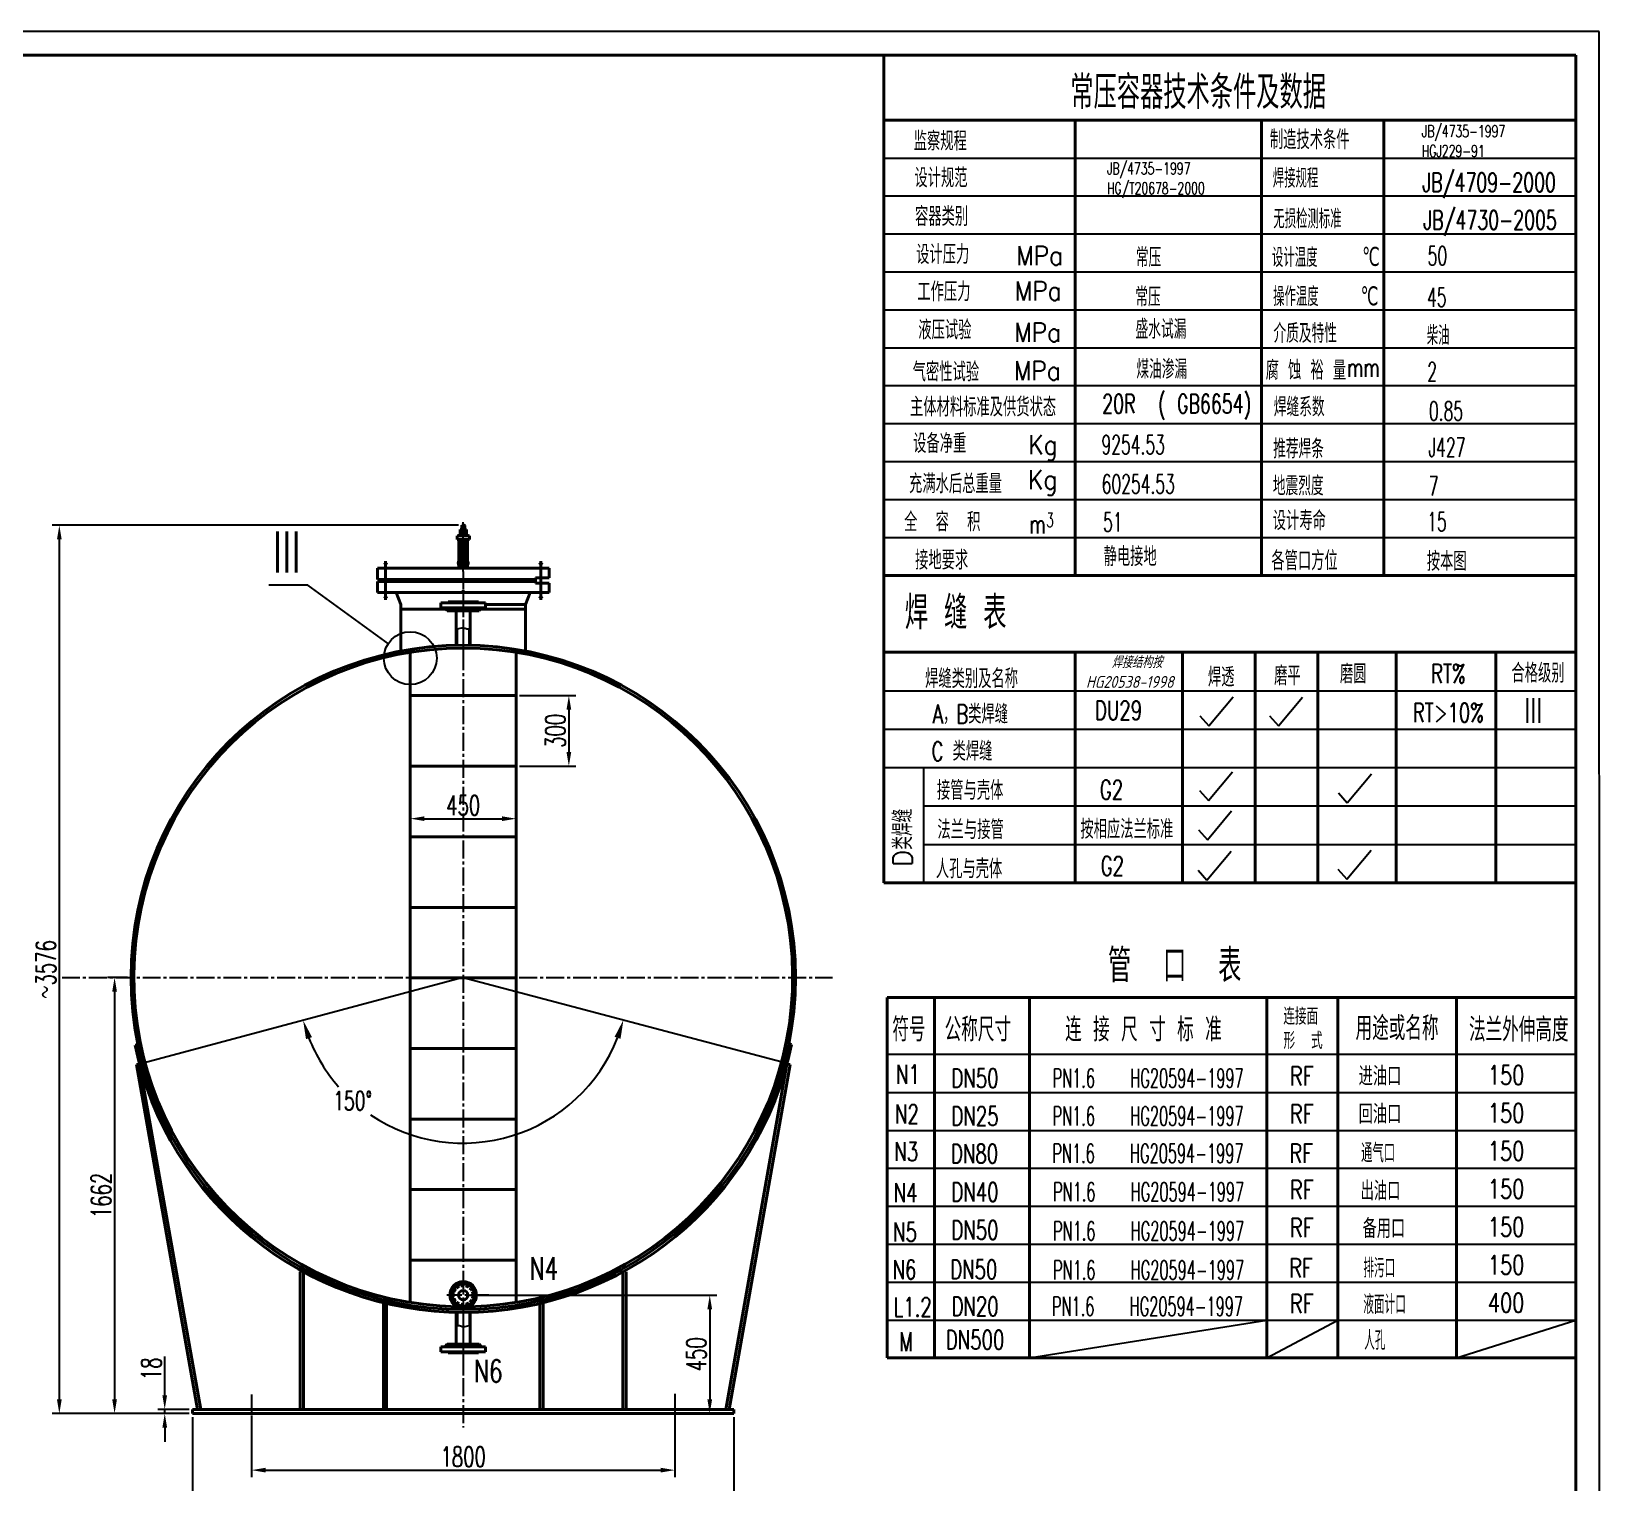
# Model space of a CAD drawing. Header units: millimetres. Extents: x 9121 to 13437, y -1900 to 755.
# Drawn here: x 11771 to 13437, y -787 to 755 of the extents above; entities that cross this region are included whole.
import ezdxf
from ezdxf.enums import TextEntityAlignment as Align

# ---------------------------------------------------------------- set-up
doc = ezdxf.new("R2010")
doc.units = ezdxf.units.MM
doc.linetypes.add('CENTER2', pattern=[28.575, 19.05, -3.175, 3.175, -3.175])
doc.linetypes.add('HIDDEN2', pattern=[4.7625, 3.175, -1.5875])
for name, color, linetype in [('1', 2, 'Continuous'), ('CDR_DIM', 7, 'Continuous'), ('CDR_DWG1', 4, 'Continuous'), ('CDR_TEXT', 7, 'Continuous'), ('zsx', 4, 'Continuous'), ('中心线层', 1, 'CENTER2'), ('细线层', 7, 'Continuous'), ('虚线层', 7, 'HIDDEN2')]:
    doc.layers.add(name, color=color, linetype=linetype)
doc.layers.add('粗线层', color=3, linetype='Continuous', lineweight=40)
doc.styles.add('HY', font='txt', dxfattribs={"width": 0.67, "bigfont": 'hztxt'})
doc.styles.add('HZ', font='ROMANS.shx', dxfattribs={"width": 0.6, "height": 18, "bigfont": 'hztxt.shx'})
doc.styles.add('jk', font='gbeitc.shx', dxfattribs={"bigfont": 'gbcbig.shx'})
doc.styles.get("Standard").update_dxf_attribs({"font": 'txt', "bigfont": 'gbcbig.shx'})
doc.dimstyles.new('ISO-25', dxfattribs={"dimscale": 6, "dimtxt": 2.5, "dimasz": 2.5, "dimexe": 1.25, "dimexo": 0.625, "dimtad": 1, "dimlfac": 4, "dimtxsty": 'Standard', "dimcen": 2.5, "dimadec": 0, "dimazin": 0, "dimtfac": 1, "dimtmove": 0, "dimatfit": 3, "dimfxl": 0, "dimarcsym": 0})
doc.dimstyles.new('副本 ISO-25', dxfattribs={"dimscale": 8, "dimtxt": 2.5, "dimasz": 2.5, "dimexe": 1.25, "dimexo": 0.625, "dimtad": 1, "dimtih": 1, "dimtoh": 1, "dimlfac": 4, "dimtxsty": 'Standard', "dimcen": 2.5, "dimadec": 0, "dimazin": 0, "dimtfac": 1, "dimtmove": 0, "dimatfit": 3, "dimfxl": 0, "dimarcsym": 0})

# ---------------------------------------------------------------- blocks, each defined once
blk = doc.blocks.new('JGB-L')
at = {"color": 4, "linetype": 'Continuous'}
for p, q in [((0, 0), (0, -8)), ((120, -8), (120, 0))]:
    blk.add_line(p, q, dxfattribs=at)
at = {"linetype": 'Continuous'}
for p, q in [((10, 0), (10, -8)), ((30, 0), (30, -8)), ((80, 0), (80, -8)), ((95, 0), (95, -8))]:
    blk.add_line(p, q, dxfattribs=at)
at = {"color": 7, "linetype": 'Continuous'}
blk.add_line((0, -8), (120, -8), dxfattribs=at)
blk = doc.blocks.new('*D35')
at = {"layer": 'Defpoints', "color": 0}
for p in [(12229.7, -250.1), (12229.7, -250.1), (11885.9, -342.2), (12573.8, -341.4), (12304.4, -409.6)]:
    blk.add_point(p, dxfattribs=at)
at = {"layer": '细线层', "color": 0, "lineweight": -2}
for start, end in [(201.5035, 221.2489), (236.0656, 338.6257)]:
    blk.add_arc((12229.7, -250.1), 176.1, start, end, dxfattribs=at)
at = {"layer": '细线层', "color": 0}
for points in [[(12062.7, -315.7), (12069.1, -313.6), (12059.6, -295.6)], [(12390.6, -313.2), (12396.9, -315.3), (12400, -295.2)]]:
    blk.add_solid(points, dxfattribs=at)
at = {"layer": '细线层', "color": 0, "insert": (12112.2, -381.2), "char_height": 20, "attachment_point": 5, "style": 'HY'}
blk.add_mtext('150°', dxfattribs=at)
blk = doc.blocks.new('*D36')
at = {"layer": 'Defpoints', "color": 0}
for p in [(11942.2, -713.6), (12517.2, -713.6), (12517.2, -830.2)]:
    blk.add_point(p, dxfattribs=at)
at = {"layer": 'zsx', "color": 0, "lineweight": -2}
for p, q in [((11942.2, -717.4), (11942.2, -837.7)), ((12517.2, -717.4), (12517.2, -837.7)), ((11957.2, -830.2), (12502.2, -830.2))]:
    blk.add_line(p, q, dxfattribs=at)
at = {"layer": 'zsx', "color": 0}
for points in [[(11957.2, -827.7), (11957.2, -832.7), (11942.2, -830.2)], [(12502.2, -827.7), (12502.2, -832.7), (12517.2, -830.2)]]:
    blk.add_solid(points, dxfattribs=at)
at = {"layer": 'zsx', "color": 0, "insert": (12229.7, -816), "char_height": 21, "attachment_point": 5, "style": 'HY'}
blk.add_mtext('2300', dxfattribs=at)
blk = doc.blocks.new('*D37')
at = {"layer": 'Defpoints', "color": 0}
for p in [(12004.7, -713.6), (12454.7, -713.6), (12454.7, -773.7)]:
    blk.add_point(p, dxfattribs=at)
at = {"layer": 'zsx', "color": 0, "lineweight": -2}
for p, q in [((12004.7, -717.4), (12004.7, -781.2)), ((12454.7, -717.4), (12454.7, -781.2)), ((12019.7, -773.7), (12439.7, -773.7))]:
    blk.add_line(p, q, dxfattribs=at)
at = {"layer": 'zsx', "color": 0}
for points in [[(12019.7, -771.2), (12019.7, -776.2), (12004.7, -773.7)], [(12439.7, -771.2), (12439.7, -776.2), (12454.7, -773.7)]]:
    blk.add_solid(points, dxfattribs=at)
at = {"layer": 'zsx', "color": 0, "insert": (12229.7, -759.5), "char_height": 21, "attachment_point": 5, "style": 'HY'}
blk.add_mtext('1800', dxfattribs=at)
blk = doc.blocks.new('*D40')
at = {"layer": 'Defpoints', "color": 0}
for p in [(11876.7, -250.1), (11859.3, -713.6), (11942.2, -713.6)]:
    blk.add_point(p, dxfattribs=at)
at = {"layer": 'zsx', "color": 0, "lineweight": -2}
for p, q in [((11873, -250.1), (11851.8, -250.1)), ((11859.3, -265.1), (11859.3, -698.6)), ((11938.5, -713.6), (11851.8, -713.6))]:
    blk.add_line(p, q, dxfattribs=at)
at = {"layer": 'zsx', "color": 0}
for points in [[(11856.8, -265.1), (11861.8, -265.1), (11859.3, -250.1)], [(11856.8, -698.6), (11861.8, -698.6), (11859.3, -713.6)]]:
    blk.add_solid(points, dxfattribs=at)
at = {"layer": 'zsx', "color": 0, "insert": (11845, -481.8), "char_height": 21, "attachment_point": 5, "rotation": 90, "style": 'HY'}
blk.add_mtext('1662', dxfattribs=at)
blk = doc.blocks.new('*D41')
at = {"layer": 'Defpoints', "color": 0}
for p in [(11800.6, 230.4), (12228.4, 230.4), (11942.2, -713.6)]:
    blk.add_point(p, dxfattribs=at)
at = {"layer": 'zsx', "color": 0, "lineweight": -2}
for p, q in [((12224.7, 230.4), (11793.1, 230.4)), ((11800.6, -698.6), (11800.6, 215.4)), ((11938.5, -713.6), (11793.1, -713.6))]:
    blk.add_line(p, q, dxfattribs=at)
at = {"layer": 'zsx', "color": 0}
for points in [[(11798.1, 215.4), (11803.1, 215.4), (11800.6, 230.4)], [(11798.1, -698.6), (11803.1, -698.6), (11800.6, -713.6)]]:
    blk.add_solid(points, dxfattribs=at)
at = {"layer": 'zsx', "color": 0, "insert": (11786.4, -241.6), "char_height": 21, "attachment_point": 5, "rotation": 90, "style": 'HY'}
blk.add_mtext('～3576', dxfattribs=at)
blk = doc.blocks.new('*D53')
at = {"layer": 'Defpoints', "color": 0}
for p in [(12229.7, -587.7), (12229.7, -713.6), (12491.7, -713.6)]:
    blk.add_point(p, dxfattribs=at)
at = {"layer": 'zsx', "color": 0, "lineweight": -2}
for p, q in [((12233.5, -587.7), (12499.2, -587.7)), ((12491.7, -602.7), (12491.7, -698.6)), ((12233.5, -713.6), (12499.2, -713.6))]:
    blk.add_line(p, q, dxfattribs=at)
at = {"layer": 'zsx', "color": 0}
for points in [[(12489.2, -602.7), (12494.2, -602.7), (12491.7, -587.7)], [(12489.2, -698.6), (12494.2, -698.6), (12491.7, -713.6)]]:
    blk.add_solid(points, dxfattribs=at)
at = {"layer": 'zsx', "color": 0, "insert": (12477.5, -650.6), "char_height": 21, "attachment_point": 5, "rotation": 90, "style": 'HY'}
blk.add_mtext('450', dxfattribs=at)
blk = doc.blocks.new('*D57')
at = {"layer": 'Defpoints', "color": 0}
for p in [(11912.6, -709.1), (11942.2, -709.1), (11942.2, -713.6)]:
    blk.add_point(p, dxfattribs=at)
at = {"layer": 'zsx', "color": 0, "lineweight": -2}
for p, q in [((11912.6, -694.1), (11912.6, -652.9)), ((11938.5, -709.1), (11905.1, -709.1)), ((11938.5, -713.6), (11905.1, -713.6)), ((11912.6, -713.6), (11912.6, -709.1)), ((11912.6, -728.6), (11912.6, -743.6))]:
    blk.add_line(p, q, dxfattribs=at)
at = {"layer": 'zsx', "color": 0}
for points in [[(11910.1, -694.1), (11915.1, -694.1), (11912.6, -709.1)], [(11910.1, -728.6), (11915.1, -728.6), (11912.6, -713.6)]]:
    blk.add_solid(points, dxfattribs=at)
at = {"layer": 'zsx', "color": 0, "insert": (11898.3, -666), "char_height": 21, "attachment_point": 5, "rotation": 90, "style": 'HY'}
blk.add_mtext('18', dxfattribs=at)
blk = doc.blocks.new('*D64')
at = {"layer": 'Defpoints', "color": 0}
for p in [(12286, 49.4), (12286, -25.6), (12342, -25.6)]:
    blk.add_point(p, dxfattribs=at)
at = {"layer": 'zsx', "color": 0, "lineweight": -2}
for p, q in [((12289.7, 49.4), (12349.5, 49.4)), ((12342, 34.4), (12342, -10.6)), ((12289.7, -25.6), (12349.5, -25.6))]:
    blk.add_line(p, q, dxfattribs=at)
at = {"layer": 'zsx', "color": 0}
for points in [[(12339.5, 34.4), (12344.5, 34.4), (12342, 49.4)], [(12339.5, -10.6), (12344.5, -10.6), (12342, -25.6)]]:
    blk.add_solid(points, dxfattribs=at)
at = {"layer": 'zsx', "color": 0, "insert": (12327.7, 11.9), "char_height": 21, "attachment_point": 5, "rotation": 90, "style": 'HY'}
blk.add_mtext('300', dxfattribs=at)
blk = doc.blocks.new('*D65')
at = {"layer": 'Defpoints', "color": 0}
for p in [(12173.5, -25.6), (12286, -25.6), (12286, -81.4)]:
    blk.add_point(p, dxfattribs=at)
at = {"layer": 'zsx', "color": 0, "lineweight": -2}
for p, q in [((12173.5, -29.4), (12173.5, -88.9)), ((12286, -29.4), (12286, -88.9)), ((12188.5, -81.4), (12271, -81.4))]:
    blk.add_line(p, q, dxfattribs=at)
at = {"layer": 'zsx', "color": 0}
for points in [[(12188.5, -78.9), (12188.5, -83.9), (12173.5, -81.4)], [(12271, -78.9), (12271, -83.9), (12286, -81.4)]]:
    blk.add_solid(points, dxfattribs=at)
at = {"layer": 'zsx', "color": 0, "insert": (12229.7, -67.2), "char_height": 21, "attachment_point": 5, "style": 'HY'}
blk.add_mtext('450', dxfattribs=at)

msp = doc.modelspace()

# ---------------------------------------------------------------- linework, layer by layer
at = {"color": 4, "linetype": 'Continuous'}
for p, q in [((12676.6748, 661.0165), (12676.6748, 620.6965)), ((12680.251, -331.9602), (12680.251, -271.4802)), ((13285.051, -271.4802), (13285.051, -331.9602))]:
    msp.add_line(p, q, dxfattribs=at)
at = {"color": 7, "linetype": 'Continuous'}
for p, q in [((12676.6748, 620.6965), (13412.1041, 620.6965)), ((12676.6748, 580.3765), (13412.1041, 580.3765)), ((12676.6748, 540.0565), (13412.1041, 540.0565)), ((12676.6748, 499.7365), (13412.1041, 499.7365)), ((12676.6748, 459.4165), (13412.1041, 459.4165)), ((12676.6748, 419.0965), (13412.1041, 419.0965)), ((12676.6748, 378.7765), (13412.1041, 378.7765)), ((12676.6748, 338.4565), (13412.1041, 338.4565)), ((12676.6748, 298.1365), (13412.1041, 298.1365)), ((12676.6748, 217.4965), (13412.1041, 217.4965))]:
    msp.add_line(p, q, dxfattribs=at)
for p, q in [((12730.651, -271.4802), (12730.651, -331.9602)), ((12831.451, -271.4802), (12831.451, -331.9602)), ((13083.451, -271.4802), (13083.451, -331.9602)), ((13159.051, -271.4802), (13159.051, -331.9602)), ((13412.1041, -331.9602), (12680.251, -331.9602)), ((12680.251, -493.2402), (13412.1041, -493.2402)), ((12680.251, -533.5602), (13412.1041, -533.5602)), ((12680.251, -573.8802), (13412.1041, -573.8802))]:
    msp.add_line(p, q)
at = {"layer": '1'}
msp.add_arc((12229.7483, 190.2257), 1.9008, 360, 43.341764, dxfattribs=at)
at = {"layer": 'CDR_DWG1'}
for p, q in [((12676.6748, 257.8165), (13412.1041, 257.8165)), ((12680.251, -614.2002), (13412.1041, -614.2002))]:
    msp.add_line(p, q, dxfattribs=at)
at = {"layer": 'CDR_DWG1', "color": 0}
for p, q in [((12676.6748, 257.8165), (13412.1041, 257.8165)), ((12676.6748, 54.6288), (13412.1041, 54.6288)), ((12676.6748, 13.7796), (13412.1041, 13.7796)), ((12676.6748, -27.0696), (13412.1041, -27.0696)), ((12718.865, -67.9188), (13412.1041, -67.9188)), ((12718.865, -108.768), (13412.1041, -108.768))]:
    msp.add_line(p, q, dxfattribs=at)
at = {"layer": '中心线层'}
for p, q in [((12229.7517, 181.2479), (12229.7517, 233.5233)), ((12229.7486, 209.7015), (12229.7486, -728.5195)), ((12223.5707, 190.2257), (12235.4507, 190.2257)), ((12229.7463, 158.286), (12229.7463, 83.579)), ((12229.7474, 124.1956), (12229.7462, 97.0733)), ((11803.4807, -250.0592), (12622.266, -250.0592)), ((12256.9126, -587.6708), (12212.4157, -587.6708)), ((12229.7486, -600.5904), (12229.7486, -672.9798)), ((12004.7486, -693.3096), (12004.7486, -736.8504)), ((12454.7486, -692.7315), (12454.7486, -736.3579))]:
    msp.add_line(p, q, dxfattribs=at)
for centre, radius, start, end in [((12229.7483, 190.2257), 3.564, 109.6299843, 237.7690474), ((12239.2523, 199.1949), 9.504, 179.9999967, 223.3417576), ((12229.7483, 190.2257), 3.564, 302.2745142, 43.3417598)]:
    msp.add_arc(centre, radius, start, end, dxfattribs=at)
at = {"layer": '粗线层'}
for p, q in [((13412.1041, 730.1414), (9204.6599, 730.1414)), ((13412.1041, -1874.6261), (13412.1041, 730.1414)), ((13412.1041, 661.0165), (12676.6748, 661.0165)), ((13207.9877, 660.7536), (13207.8934, 177.1765)), ((12223.1812, 219.3275), (12223.1812, 215.2025)), ((12223.1812, 219.3275), (12229.789, 219.3272)), ((12225.6562, 219.3275), (12225.6562, 220.9775)), ((12225.6562, 220.9775), (12233.9062, 220.9775)), ((12226.4812, 220.9775), (12226.4812, 225.9275)), ((12226.4812, 225.9275), (12233.0812, 225.9275)), ((12226.4812, 223.4525), (12233.0812, 223.4525)), ((12228.1312, 230.135), (12228.4312, 230.4349)), ((12228.1312, 220.9775), (12228.1312, 230.135)), ((12228.1312, 230.135), (12231.4312, 230.135)), ((12228.4312, 230.4349), (12231.1313, 230.4349)), ((12228.9562, 230.4349), (12228.9562, 225.9275)), ((12236.3163, 219.3273), (12229.7086, 219.3272)), ((12230.6062, 230.4349), (12230.6062, 225.9275)), ((12231.1313, 230.4349), (12231.4312, 230.135)), ((12231.4312, 230.135), (12231.4312, 220.9775)), ((12233.0812, 225.9275), (12233.0812, 220.9775)), ((12233.9062, 220.9775), (12233.9062, 219.3275)), ((12236.3163, 219.3273), (12236.3162, 215.2023)), ((12223.1812, 215.2025), (12236.3162, 215.2023)), ((12225.2487, 215.2024), (12225.2485, 192.8856)), ((12228.1312, 198.1811), (12228.1312, 215.2025)), ((12228.1312, 211.0775), (12231.4312, 211.0775)), ((12228.9562, 211.0775), (12228.9562, 215.2025)), ((12230.6062, 211.0775), (12230.6062, 215.2025)), ((12231.4312, 198.6392), (12231.4312, 215.2025)), ((12234.2487, 215.2023), (12234.2484, 192.8851)), ((12222.2343, 184.6895), (12138.5096, 184.6895)), ((12138.5096, 184.6895), (12138.5096, 172.6907)), ((12148.5844, 191.0147), (12145.9331, 188.3633)), ((12148.5844, 188.3633), (12145.9331, 191.0147)), ((12147.2588, 151.3179), (12147.2588, 192.1888)), ((12320.9914, 184.6895), (12222.2343, 184.6895)), ((12225.2484, 187.5659), (12225.2484, 184.6895)), ((12227.6591, 195.0172), (12229.4689, 192.1058)), ((12227.8475, 184.6895), (12227.8484, 190.2257)), ((12229.7485, 192.0666), (12229.75, 192.0666)), ((12231.6533, 184.6895), (12231.6491, 190.2257)), ((12234.2484, 187.5662), (12234.2484, 184.6895)), ((12255.9979, 184.6895), (12255.9979, 184.6895)), ((12320.9914, 184.6895), (12260.9974, 184.6895)), ((12313.5679, 191.0147), (12310.9166, 188.3633)), ((12313.5679, 188.3633), (12310.9166, 191.0147)), ((12312.2423, 151.3179), (12312.2423, 192.1888)), ((12320.9914, 174.5655), (12320.9914, 184.6895)), ((12320.9914, 174.5655), (12320.9914, 184.6895)), ((12138.5096, 172.6907), (12306.6178, 172.6907)), ((12292.2443, 170.8159), (12138.5096, 170.8159)), ((12138.5096, 158.8171), (12138.5096, 170.8159)), ((12152.8789, 170.8185), (12152.879, 172.6933)), ((12152.8789, 170.8185), (12152.879, 172.6933)), ((12152.8789, 170.8185), (12152.879, 172.6933)), ((12152.8789, 170.9257), (12154.6466, 172.6932)), ((12167.2525, 170.818), (12152.8789, 170.8185)), ((12167.2525, 170.818), (12152.8789, 170.8185)), ((12167.2525, 170.818), (12152.8789, 170.8185)), ((12167.2525, 170.818), (12152.8789, 170.8185)), ((12152.879, 172.6933), (12167.2526, 172.6928)), ((12152.879, 172.6933), (12167.2526, 172.6928)), ((12154.6465, 170.8184), (12152.879, 172.5861)), ((12154.5393, 170.8184), (12156.4142, 172.6932)), ((12156.4141, 170.8184), (12154.5394, 172.6932)), ((12158.1817, 170.8183), (12156.3069, 172.6932)), ((12156.3069, 170.8184), (12158.1818, 172.6931)), ((12159.9493, 170.8182), (12158.0745, 172.6931)), ((12158.0745, 170.8183), (12159.9494, 172.693)), ((12161.7169, 170.8182), (12159.8421, 172.693)), ((12159.8421, 170.8182), (12161.7169, 172.693)), ((12163.4845, 170.8181), (12161.6097, 172.693)), ((12161.6097, 170.8182), (12163.4845, 172.6929)), ((12165.2521, 170.8181), (12163.3773, 172.6929)), ((12163.3773, 170.8181), (12165.2521, 172.6929)), ((12167.0196, 170.818), (12165.1449, 172.6929)), ((12165.1449, 170.8181), (12167.0197, 172.6928)), ((12166.9124, 170.818), (12167.2525, 171.158)), ((12167.2525, 172.3527), (12166.9125, 172.6928)), ((12167.2525, 170.818), (12167.2526, 172.6928)), ((12167.2525, 170.818), (12167.2526, 172.6928)), ((12167.2525, 170.818), (12167.2526, 172.6928)), ((12306.6178, 172.6907), (12260.9974, 172.6907)), ((12306.6178, 172.6907), (12292.2443, 172.6907)), ((12292.2443, 170.8159), (12292.2443, 172.6907)), ((12292.2443, 172.3506), (12292.5843, 172.6907)), ((12306.6178, 172.6907), (12292.2443, 172.6907)), ((12292.2443, 170.8159), (12292.2443, 172.6907)), ((12292.2443, 170.8159), (12292.2443, 172.6907)), ((12292.5843, 170.8159), (12292.2443, 171.156)), ((12292.2443, 170.8159), (12306.6178, 170.8159)), ((12292.2443, 170.8159), (12306.6178, 170.8159)), ((12292.2443, 170.8159), (12306.6178, 170.8159)), ((12292.2443, 170.8159), (12306.6178, 170.8159)), ((12292.4771, 170.8159), (12294.3519, 172.6907)), ((12294.3519, 170.8159), (12292.4771, 172.6907)), ((12294.2447, 170.8159), (12296.1195, 172.6907)), ((12296.1195, 170.8159), (12294.2447, 172.6907)), ((12296.0123, 170.8159), (12297.8871, 172.6907)), ((12297.8871, 170.8159), (12296.0123, 172.6907)), ((12297.7799, 170.8159), (12299.6547, 172.6907)), ((12299.6547, 170.8159), (12297.7799, 172.6907)), ((12299.5475, 170.8159), (12301.4223, 172.6907)), ((12301.4223, 170.8159), (12299.5475, 172.6907)), ((12301.315, 170.8159), (12303.1899, 172.6907)), ((12303.1899, 170.8159), (12301.315, 172.6907)), ((12303.0826, 170.8159), (12304.9574, 172.6907)), ((12304.9574, 170.8159), (12303.0826, 172.6907)), ((12306.6178, 170.9231), (12304.8502, 172.6907)), ((12304.8502, 170.8159), (12306.6178, 172.5835)), ((12306.6178, 172.6907), (12306.6178, 174.5655)), ((12306.6178, 174.5655), (12320.9914, 174.5655)), ((12306.6178, 172.6907), (12306.6178, 174.5655)), ((12306.6178, 174.5655), (12320.9914, 174.5655)), ((12306.6178, 170.8159), (12306.6178, 172.6907)), ((12306.6178, 170.8159), (12306.6178, 172.6907)), ((12306.6178, 170.8159), (12306.6178, 172.6907)), ((12306.6178, 170.8159), (12306.6178, 168.9411)), ((12306.6178, 170.8159), (12306.6178, 168.9411)), ((12306.6178, 168.9411), (12320.9914, 168.9411)), ((12306.6178, 168.9411), (12320.9914, 168.9411)), ((12320.9914, 168.9411), (12320.9914, 158.8171)), ((12320.9914, 168.9411), (12320.9914, 158.8171)), ((12676.6748, 177.1765), (13412.1041, 177.1765)), ((12676.6748, 177.1765), (12676.6748, -149.6172)), ((12138.5096, 158.8171), (12300.9934, 158.8171)), ((12148.5844, 155.1433), (12145.9331, 152.4919)), ((12148.5844, 152.4919), (12145.9331, 155.1433)), ((12158.5076, 158.8171), (12163.5071, 146.3184)), ((12229.7491, 161.3169), (12229.7491, 160.067)), ((12292.2443, 156.0674), (12292.2443, 156.0674)), ((12300.9934, 158.8171), (12295.9939, 146.3184)), ((12300.9934, 158.8171), (12295.9939, 146.3184)), ((12320.9914, 158.8171), (12300.9934, 158.8171)), ((12320.9914, 158.8171), (12300.9934, 158.8171)), ((12313.5679, 155.1433), (12310.9166, 152.4919)), ((12313.5679, 152.4919), (12310.9166, 155.1433)), ((12163.5071, 146.3184), (12163.5071, 141.3189)), ((12163.5312, 96.6745), (12163.5071, 141.3189)), ((12163.5071, 141.3189), (12211.332, 141.3189)), ((12205.9921, 147.9776), (12229.7463, 147.9776)), ((12205.9921, 142.5355), (12205.9921, 147.9776)), ((12205.9921, 142.5355), (12253.5004, 142.5355)), ((12210.3654, 142.5355), (12212.7152, 139.5779)), ((12212.7152, 139.5779), (12246.7774, 139.5779)), ((12213.6358, 147.9776), (12213.6358, 148.9726)), ((12213.6358, 148.9726), (12229.7463, 148.9726)), ((12222.2463, 139.5779), (12222.2463, 102.861)), ((12245.8568, 148.9726), (12229.7463, 148.9726)), ((12253.5004, 147.9776), (12229.7463, 147.9776)), ((12237.2463, 139.5779), (12237.2463, 102.8611)), ((12245.8568, 147.9776), (12245.8568, 148.9726)), ((12249.1272, 142.5355), (12246.7774, 139.5779)), ((12248.1606, 141.3189), (12292.9942, 141.3189)), ((12253.5004, 142.5355), (12253.5004, 147.9776)), ((12253.5004, 146.3184), (12295.9939, 146.3184)), ((12295.9939, 141.3189), (12292.9942, 141.3189)), ((12295.9939, 141.3189), (12292.9942, 141.3189)), ((12295.9939, 141.3189), (12292.9942, 141.3189)), ((12295.9939, 146.3184), (12295.9939, 141.3189)), ((12295.9939, 146.3184), (12295.9939, 141.3189)), ((12295.9939, 141.3189), (12295.9939, 103.3227)), ((12295.9939, 141.3189), (12295.9939, 96.6692)), ((12173.4986, 95.3911), (12173.4986, -595.5096)), ((12285.9986, 95.3911), (12285.9986, -595.5096)), ((12676.6748, 95.478), (13412.1041, 95.478)), ((12879.9313, 95.478), (12879.9313, -149.6172)), ((12994.1027, 95.478), (12994.1027, -149.6172)), ((13071.309, 95.478), (13071.309, -149.6172)), ((13137.866, 95.478), (13137.866, -149.6172)), ((13221.1684, 95.478), (13221.1684, -149.6172)), ((13326.8882, 95.478), (13326.8882, -149.6172)), ((12173.4986, 49.3514), (12285.9986, 49.3514)), ((12173.4986, -25.6486), (12285.9986, -25.6486)), ((12173.4986, -100.6486), (12285.9986, -100.6486)), ((12676.6748, -149.6172), (13412.1041, -149.6172)), ((12173.4986, -175.6486), (12285.9986, -175.6486)), ((12173.4986, -250.6486), (12285.9986, -250.6486)), ((11884.1839, -322.129), (11881.1206, -322.1321)), ((12173.4986, -325.6486), (12285.9986, -325.6486)), ((12578.5234, -321.4184), (12575.5513, -320.4896)), ((11882.4218, -342.7687), (11885.8682, -342.1585)), ((11947.2782, -709.1102), (11882.4218, -342.7687)), ((11950.8326, -709.1102), (11885.8682, -342.1585)), ((12508.6646, -709.1102), (12573.629, -342.1585)), ((12512.219, -709.1102), (12577.0754, -342.7687)), ((12573.629, -342.1585), (12577.0754, -342.7687)), ((12173.4986, -400.6486), (12285.9986, -400.6486)), ((12173.4986, -475.6486), (12285.9986, -475.6486)), ((12056.5272, -709.1102), (12056.5272, -562.998)), ((12060.0272, -709.1102), (12060.0272, -562.998)), ((12173.4986, -550.6486), (12285.9986, -550.6486)), ((12399.47, -709.1102), (12399.47, -562.998)), ((12402.97, -709.1102), (12402.97, -562.998)), ((12229.7486, -575.9748), (12228.8074, -575.9748)), ((12144.8879, -709.1102), (12144.8879, -595.7971)), ((12148.3879, -709.1102), (12148.3879, -595.7971)), ((12229.7486, -599.3668), (12228.8074, -599.3668)), ((12311.1093, -709.1102), (12311.1093, -595.7971)), ((12314.6093, -709.1102), (12314.6093, -595.7971)), ((12222.2486, -639.6964), (12222.2486, -605.9802)), ((12237.2486, -639.6964), (12237.2486, -605.9802)), ((12253.5027, -642.654), (12205.9945, -642.654)), ((12205.9945, -642.654), (12205.9945, -648.096)), ((12205.9945, -648.096), (12229.7486, -648.096)), ((12210.3677, -642.654), (12212.7175, -639.6964)), ((12246.7797, -639.6964), (12212.7175, -639.6964)), ((12213.6381, -648.096), (12213.6381, -649.091)), ((12213.6381, -649.091), (12229.7486, -649.091)), ((12253.5027, -648.096), (12229.7486, -648.096)), ((12245.8591, -649.091), (12229.7486, -649.091)), ((12245.8591, -648.096), (12245.8591, -649.091)), ((12249.1295, -642.654), (12246.7797, -639.6964)), ((12253.5027, -642.654), (12253.5027, -648.096)), ((12680.251, -654.5202), (13412.1041, -654.5202)), ((12517.2486, -709.1102), (11942.2486, -709.1102)), ((11942.2486, -709.1102), (11942.2486, -713.6102)), ((12517.2486, -713.6102), (11942.2486, -713.6102)), ((12517.2486, -709.1102), (12517.2486, -713.6102))]:
    msp.add_line(p, q, dxfattribs=at)
at = {"layer": '粗线层', "color": 3, "linetype": 'Continuous'}
for p, q in [((12676.6748, 730.1414), (12676.6748, 77.4427)), ((12680.251, -271.4802), (12680.251, -654.5202)), ((12680.251, -271.4802), (13412.1041, -271.4802)), ((13285.051, -654.5202), (13285.051, -271.4802))]:
    msp.add_line(p, q, dxfattribs=at)
at = {"layer": '粗线层', "linetype": 'Continuous'}
for p, q in [((12879.9313, 660.4872), (12879.9313, 176.6472)), ((13078.045, 660.9661), (13078.045, 177.1261)), ((12730.651, -271.4802), (12730.651, -654.5202)), ((12831.451, -271.4802), (12831.451, -654.5202)), ((13083.451, -271.4802), (13083.451, -654.5202)), ((13159.051, -271.4802), (13159.051, -654.5202))]:
    msp.add_line(p, q, dxfattribs=at)
at = {"layer": '粗线层'}
for centre, radius in [((12229.7486, -250.0592), 353), ((12229.7486, -587.6708), 14.2014), ((12229.7486, -587.6708), 11.7338), ((12229.7486, -587.6708), 5)]:
    msp.add_circle(centre, radius, dxfattribs=at)
for centre, radius, start, end in [((12229.7483, 190.2257), 5.2272, 113.5574367, 248.6763137), ((12229.7483, 190.2257), 1.9008, 98.4511619, 181.7970931), ((12229.7483, 190.1658), 1.9008, 89.9924946, 180), ((12239.2523, 199.1949), 11.1672, 185.1113565, 223.3417573), ((12229.7497, 190.1658), 1.9008, 0.0435805, 89.9924946), ((12239.2523, 199.1949), 7.8408, 184.0638603, 223.3417563), ((12229.7483, 190.2257), 5.2272, 291.3672551, 43.3417612), ((12229.7486, -250.0592), 350, 271.1572802, 268.8427198), ((12229.7486, -250.0592), 356, 191.6803756, 348.4368972)]:
    msp.add_arc(centre, radius, start, end, dxfattribs=at)
at = {"layer": '细线层'}
for p, q in [((13436.7165, 755.2787), (9121.2954, 755.2787)), ((13437.2414, -1899.7635), (13436.7165, 755.2787)), ((12064.5158, 166.877), (12023.1798, 166.877)), ((12150.2596, 104.2301), (12064.5158, 166.877)), ((12223.4963, 102.8854), (12223.4963, 120.1674)), ((12235.9963, 102.8855), (12235.9963, 120.1674)), ((13021.9261, 17.1935), (13047.686, 47.9473)), ((13095.8984, 17.1481), (13121.6583, 47.902)), ((13012.5866, 27.8488), (13021.9261, 17.1935)), ((13086.5588, 27.8034), (13095.8984, 17.1481)), ((12718.865, -27.0696), (12718.865, -149.6172)), ((13021.5325, -62.2498), (13047.2925, -31.4959)), ((13169.1376, -64.5787), (13194.8975, -33.8248)), ((13012.193, -51.5945), (13021.5325, -62.2498)), ((13159.798, -53.9234), (13169.1376, -64.5787)), ((13020.4059, -103.9197), (13046.1658, -73.1658)), ((13011.0663, -93.2644), (13020.4059, -103.9197)), ((13019.8424, -146.7922), (13045.6023, -116.0383)), ((13168.5741, -145.666), (13194.334, -114.9122)), ((13010.5029, -136.1368), (13019.8424, -146.7922)), ((13159.2345, -135.0107), (13168.5741, -145.666)), ((12229.7486, -250.0592), (11885.8682, -342.1585)), ((12229.7486, -250.0592), (12573.8359, -341.3824)), ((13285.051, -372.2802), (13412.1041, -372.2802)), ((13285.051, -412.6002), (13412.1041, -412.6002)), ((13285.051, -452.9202), (13412.1041, -452.9202)), ((12223.4986, -606.0044), (12223.4986, -620.2858)), ((12235.9986, -606.0044), (12235.9986, -620.2858)), ((12680.251, -614.2002), (12680.251, -654.5202)), ((12831.451, -654.5202), (13083.451, -614.2002)), ((13083.451, -654.5202), (13159.051, -614.2002)), ((13285.051, -614.2002), (13285.051, -654.5202)), ((13285.051, -654.5202), (13412.1041, -614.2002))]:
    msp.add_line(p, q, dxfattribs=at)
msp.add_circle((12173.4986, 89.1411), 28.083, dxfattribs=at)
for points in [[(12222.2463, 119.9887), (12222.6614, 120.062), (12225.1283, 120.422), (12228.9934, 122.3191), (12233.1521, 120.1746), (12235.6528, 120.1674), (12236.8296, 120.1664), (12237.2463, 120.1662)], [(12237.2486, -620.1072), (12236.8335, -620.1805), (12234.3666, -620.5404), (12230.5015, -622.4375), (12226.3428, -620.2931), (12223.842, -620.2858), (12222.6652, -620.2848), (12222.2486, -620.2847)]]:
    msp.add_open_spline(points, degree=3, knots=[17.353188847, 17.353188847, 17.353188847, 17.353188847, 22.432095124, 47.432095124, 63.311233178, 72.432095124, 77.431589082, 77.431589082, 77.431589082, 77.431589082], dxfattribs=at)
at = {"layer": '虚线层'}
msp.add_circle((12229.7486, -587.6708), 9.6229, dxfattribs=at)

# ---------------------------------------------------------------- block references
at = {"xscale": 5.039999999999964, "yscale": 5.039999999999985, "zscale": 5.039999999999999}
for p in [(12680.251, -331.9602), (12680.251, -372.2802), (12680.251, -412.6002)]:
    msp.add_blockref('JGB-L', p, dxfattribs=at)

# ---------------------------------------------------------------- texts
at = {"color": 7, "linetype": 'Continuous', "style": 'HZ', "width": 0.7}
for s, height, p in [('连接面', 17.64, (13101.1439, -300.3682)), ('符号', 25.2, (12685.7479, -318.1006)), ('公称尺寸', 25.2, (12741.2613, -318.1006)), ('连 接 尺 寸 标 准', 25.2, (12869.3293, -318.1006)), ('用途或名称', 25.2, (13177.878, -316.7608)), ('法兰外伸高度', 25.2, (13298.3997, -318.2607)), ('形  式', 17.64, (13101.3163, -326.1146))]:
    msp.add_text(s, height=height, dxfattribs=at).set_placement(p)
at = {"layer": 'CDR_DIM', "style": 'HZ'}
for s, height, width, p in [('常压容器技术条件及数据', 35.28, 0.7, (12874.8222, 672.9004)), ('3', 15.12, 0.6, (12849.3848, 228.441)), ('焊 缝 表', 35.28, 0.7, (12699.0275, 119.9419)), ('管  口  表', 35.28, 0.7, (12914.7606, -255.1684))]:
    msp.add_text(s, height=height, dxfattribs=dict(at, width=width)).set_placement(p)
at = {"layer": 'CDR_TEXT', "style": 'HZ'}
for s, height, width, p in [('监察规程', 20.16, 0.7, (12736.6005, 628.5741)), ('设计规范', 20.16, 0.7, (12737.3763, 589.4947)), ('容器类别', 20.16, 0.7, (12738.0356, 548.4939)), ('设计压力', 20.16, 0.7, (12739.2278, 508.0868)), ('工作压力', 20.16, 0.7, (12740.4974, 468.4519)), ('液压试验', 20.16, 0.7, (12741.5042, 427.9017)), ('气密性试验', 20.16, 0.7, (12742.5784, 383.2542)), ('腐 蚀 裕 量', 20.16, 0.7, (13125.1284, 385.0531)), ('主体材料标准及供货状态 ', 20.16, 0.7, (12786.976, 345.9525)), ('设备净重', 20.16, 0.7, (12736.0333, 307.3106)), ('充满水后总重量', 20.16, 0.7, (12752.8126, 264.3952)), ('全  容  积', 20.16, 0.7, (12738.77, 223.8436)), ('m', 20.16, 0.67, (12839.9292, 221.7265)), ('设计寿命', 20.16, 0.7, (13118.1387, 225.2173)), ('接地要求', 20.16, 0.7, (12738.1247, 183.3306)), ('静电接地', 20.16, 0.7, (12938.3932, 187.0578)), ('各管口方位', 20.16, 0.7, (13123.699, 182.6468)), ('按本图', 20.16, 0.7, (13274.7585, 182.0141)), ('磨圆', 20.16, 0.7, (13175.4054, 62.3285)), ('合格级别', 20.16, 0.7, (13371.7704, 63.2193)), ('焊缝类别及名称', 20.16, 0.7, (12769.8811, 57.307)), ('焊透', 20.16, 0.7, (13035.1465, 59.0257)), ('磨平', 20.16, 0.7, (13105.4828, 60.4411)), ('RT%%%', 20.16, 0.7, (13276.4151, 62.7474)), ('A，B类焊缝', 20.16, 0.7, (12768.6076, 19.6347)), ('DU29', 20.16, 0.7, (12926.0091, 23.6355)), ('RT>10%%%', 20.16, 0.7, (13276.4658, 21.2265)), ('C 类焊缝', 20.16, 0.7, (12759.6844, -19.8277)), ('接管与壳体', 20.16, 0.7, (12768.3797, -61.4348)), ('G2', 20.16, 0.7, (12918.5632, -60.7474)), ('法兰与接管', 20.16, 0.7, (12768.8333, -103.1951)), ('按相应法兰标准', 20.16, 0.7, (12934.9167, -102.6897)), ('人孔与壳体', 20.16, 0.7, (12767.2305, -144.8471)), ('G2', 20.16, 0.7, (12919.4596, -141.664)), ('N1', 20.16, 0.7, (12702.2248, -363.2678)), ('DN50', 20.16, 0.7, (12773.491, -367.2402)), ('PN1.6    HG20594-1997', 20.16, 0.559524, (12957.539, -367.2402)), ('N2', 20.16, 0.7, (12701.1265, -405.3435)), ('DN25', 20.16, 0.7, (12773.491, -407.5602)), ('PN1.6    HG20594-1997', 20.16, 0.559524, (12957.539, -407.5602)), ('N3', 20.16, 0.7, (12700.473, -445.1855)), ('DN80', 20.16, 0.7, (12772.982, -447.4204)), ('PN1.6    HG20594-1997', 20.16, 0.559524, (12957.3016, -447.2154)), ('出油口', 20.16, 0.7, (13204.4616, -487.0583)), ('N4', 20.16, 0.7, (12699.8197, -488.9463)), ('DN40', 20.16, 0.7, (12773.491, -488.2002)), ('PN1.6    HG20594-1997', 20.16, 0.559524, (12958.0124, -488.0441)), ('N5', 20.16, 0.7, (12699.1662, -530.7478)), ('DN50', 20.16, 0.7, (12773.491, -528.5202)), ('PN1.6    HG20594-1997', 20.16, 0.559524, (12958.0169, -529.589)), ('N4', 24, 0.7, (12315.5797, -571.3684)), ('排污口', 20.16, 0.559524, (13203.1167, -569.116)), ('N6', 20.16, 0.7, (12698.5127, -570.5898)), ('DN50', 20.16, 0.7, (12772.1993, -570.5469)), ('PN1.6    HG20594-1997', 20.16, 0.559524, (12958.0169, -571.1339)), ('L1.2', 20.16, 0.7, (12707.3065, -610.4317)), ('DN20', 20.16, 0.7, (12773.5927, -609.8229)), ('PN1.6    HG20594-1997', 20.16, 0.559524, (12956.8749, -609.8136)), ('液面计口', 20.16, 0.559524, (13208.7558, -607.7987)), ('M', 20.16, 0.7, (12700.2806, -647.2679)), ('DN500', 20.16, 0.7, (12773.5927, -645.2768)), ('人孔', 20.16, 0.559524, (13198.3824, -645.8963)), ('N6', 24, 0.7, (12256.5587, -680.32))]:
    msp.add_text(s, height=height, dxfattribs=dict(at, width=width)).set_placement(p, align=Align.CENTER)
at = {"layer": 'CDR_TEXT'}
for s, style, width, p in [('制造技术条件', 'HZ', 0.7, (13086.8693, 630.0861)), ('MPa', 'HZ', 0.9, (12817.2277, 506.9188)), ('℃', 'HY', 0.67, (13185.0082, 506.0598)), ('MPa', 'HZ', 0.9, (12815.746, 469.4263)), ('℃', 'HY', 0.67, (13183.3205, 464.1436)), ('MPa', 'HZ', 0.9, (12815.0879, 425.3562)), ('MPa', 'HZ', 0.9, (12814.7563, 384.5836)), ('mm', 'HZ', 0.67, (13168.7494, 388.0985)), ('Kg', 'HZ', 0.9, (12830.1315, 305.8647)), ('Kg', 'HZ', 0.9, (12829.8834, 268.9291)), (' RF', 'HZ', 0.75, (13097.7389, -364.9178)), ('进油口', 'HZ', 0.75, (13181.1847, -365.1127)), ('150', 'HZ', 0.75, (13318.4423, -364.0294)), ('回油口', 'HZ', 0.75, (13181.1847, -405.4327)), (' RF', 'HZ', 0.75, (13097.7389, -405.2378)), ('150', 'HZ', 0.75, (13318.4423, -404.3494)), (' RF', 'HZ', 0.75, (13097.1781, -447.1243)), ('150', 'HZ', 0.75, (13318.4423, -444.6694)), (' RF', 'HZ', 0.75, (13097.7389, -485.8778)), ('150', 'HZ', 0.75, (13318.4423, -484.9894)), (' RF', 'HZ', 0.75, (13097.7389, -526.1978)), ('备用口', 'HZ', 0.75, (13185.3161, -527.0693)), ('150', 'HZ', 0.75, (13318.4423, -525.3094)), (' RF', 'HZ', 0.75, (13096.8697, -568.8304)), ('150', 'HZ', 0.75, (13318.4423, -565.6294)), (' RF', 'HZ', 0.75, (13097.7389, -606.8378)), ('400', 'HZ', 0.75, (13318.4423, -605.9494))]:
    msp.add_text(s, height=20.16, dxfattribs=dict(at, style=style, width=width)).set_placement(p)
at = {"layer": 'CDR_TEXT', "char_height": 20.16, "attachment_point": 1}
for s, insert, style in [('焊接规程', (13089.9545, 609.3159), 'HZ'), ('JB/4709-2000', (13248.9219, 604.9313), 'HY'), ('无损检测标准', (13090.5101, 565.9938), 'HZ'), ('JB/4730-2005', (13249.9349, 564.9352), 'HY'), ('常压', (12944.4713, 525.0415), 'HY'), ('设计温度', (13089.0761, 525.0197), 'HZ'), ('50', (13254.5197, 526.864), 'HZ'), ('常压', (12943.8845, 483.0874), 'HY'), ('操作温度', (13090.3159, 483.4959), 'HZ'), ('45', (13253.8816, 482.8581), 'HZ'), ('盛水试漏', (12944.1295, 448.7777), 'HY'), ('介质及特性', (13090.6248, 444.4292), 'HY'), ('柴油', (13253.5681, 442.1479), 'HZ'), ('煤油渗漏', (12944.9699, 406.2107), 'HY'), ('2', (13254.1602, 403.6633), 'HZ'), ('20R  ( GB6654)', (12908.684, 369.5932), 'HY'), ('焊缝系数', (13091.0038, 366.1787), 'HY'), ('0.85', (13255.8595, 361.8265), 'HZ'), ('9254.53', (12907.9738, 326.0812), 'HZ'), ('推荐焊条', (13090.2852, 321.6991), 'HY'), ('J427', (13255.2874, 323.358), 'HZ'), ('60254.53', (12908.1621, 284.2817), 'HZ'), ('地震烈度', (13089.9409, 282.3275), 'HY'), ('7', (13255.6465, 282.3275), 'HZ'), ('51', (12909.5968, 243.828), 'HZ'), ('15', (13253.9884, 244.3227), 'HZ')]:
    msp.add_mtext(s, dxfattribs=dict(at, insert=insert, style=style))
at = {"layer": 'CDR_TEXT', "insert": (13183.7111, -426.6065), "char_height": 20.16, "width": 82.904192, "attachment_point": 1, "style": 'HZ'}
msp.add_mtext('通气口', dxfattribs=at)
at = {"layer": '细线层', "attachment_point": 1}
for s, insert, char_height, width, style in [('JB/4735-1997\\PHGJ229-91', (13248.2541, 655.4268), 12.6, 198.054025, 'HY'), ('JB/4735-1997\\PHG/T20678-2000', (12913.8347, 615.8118), 12.6, 198.054025, 'HY'), ('Ⅲ', (12025.6168, 225.2406), 50, 35.70242, 'HY'), ('    焊接结构按HG20538-1998', (12891.4758, 91.2279), 12.6, 96.371202, 'jk')]:
    msp.add_mtext(s, dxfattribs=dict(at, insert=insert, char_height=char_height, width=width, style=style))
at = {"layer": '细线层', "insert": (13356.0088, 47.4427), "char_height": 30.24, "width": 54.685606, "attachment_point": 1}
msp.add_mtext('Ⅲ', dxfattribs=at)
at = {"layer": '细线层', "insert": (12686.6625, -132.5296), "char_height": 20.16, "width": 183.338808, "attachment_point": 1, "rotation": 90}
msp.add_mtext('D类焊缝', dxfattribs=at)

# ---------------------------------------------------------------- dimensions: what is measured, and where the dimension line sits
at = {"layer": 'zsx', "color": 0}
for base, p1, p2, text, picture, middle in [((11800.6434, 230.4349), (11942.2486, -713.6102), (12228.4312, 230.4349), '～3576', '*D41', (11800.6434, -241.5877)), ((11859.2633, -713.6102), (11876.7486, -250.0592), (11942.2486, -713.6102), '1662', '*D40', (11859.2633, -481.8347))]:
    dim = msp.add_linear_dim(base=base, p1=p1, p2=p2, angle=90, text=text, dimstyle='ISO-25', override={"dimtxt": 3.5, "dimtxsty": 'HY'}, dxfattribs=at)
    dim.commit()
    dim.dimension.update_dxf_attribs({"geometry": picture, "text_midpoint": middle, "dimtype": 160})
for base, p1, p2, picture, middle in [((12341.9664, -25.6486), (12285.9986, 49.3514), (12285.9986, -25.6486), '*D64', (12327.7164, 11.8514)), ((11912.5543, -709.1102), (11942.2486, -713.6102), (11942.2486, -709.1102), '*D57', (11898.3043, -665.9802))]:
    dim = msp.add_linear_dim(base=base, p1=p1, p2=p2, angle=90, dimstyle='ISO-25', override={"dimtxt": 3.5, "dimtxsty": 'HY'}, dxfattribs=at)
    dim.commit()
    dim.dimension.update_dxf_attribs({"geometry": picture, "text_midpoint": middle})
for base, p1, p2, picture, middle in [((12285.9986, -81.4082), (12173.4986, -25.6486), (12285.9986, -25.6486), '*D65', (12229.7486, -67.1582)), ((12454.7486, -773.7223), (12004.7486, -713.6102), (12454.7486, -713.6102), '*D37', (12229.7486, -759.4723))]:
    dim = msp.add_linear_dim(base=base, p1=p1, p2=p2, dimstyle='ISO-25', override={"dimtxt": 3.5, "dimtxsty": 'HY'}, dxfattribs=at)
    dim.commit()
    dim.dimension.update_dxf_attribs({"geometry": picture, "text_midpoint": middle})
dim = msp.add_linear_dim(base=(12491.7275, -713.6102), p1=(12229.7486, -587.6708), p2=(12229.7486, -713.6102), angle=90, text='450', dimstyle='ISO-25', override={"dimtxt": 3.5, "dimtxsty": 'HY'}, dxfattribs=at)
dim.commit()
dim.dimension.update_dxf_attribs({"geometry": '*D53', "text_midpoint": (12477.4775, -650.6405)})
dim = msp.add_linear_dim(base=(12517.2486, -830.2287), p1=(11942.2486, -713.6102), p2=(12517.2486, -713.6102), dimstyle='ISO-25', override={"dimtxt": 3.5, "dimtxsty": 'HY'}, dxfattribs=at)
dim.commit()
dim.dimension.update_dxf_attribs({"geometry": '*D36', "text_midpoint": (12229.7486, -830.2287), "dimtype": 160})
at = {"layer": '细线层'}
dim = msp.add_angular_dim_2l(base=(12304.423, -409.556), line1=((12229.7486, -250.0592), (11885.8682, -342.1585)), line2=((12229.7486, -250.0592), (12573.8359, -341.3824)), dimstyle='副本 ISO-25', override={"dimtxsty": 'HY'}, dxfattribs=at)
dim.commit()
dim.dimension.update_dxf_attribs({"geometry": '*D35', "text_midpoint": (12112.173, -381.1754), "dimtype": 162})

doc.saveas('drawing.dxf')
